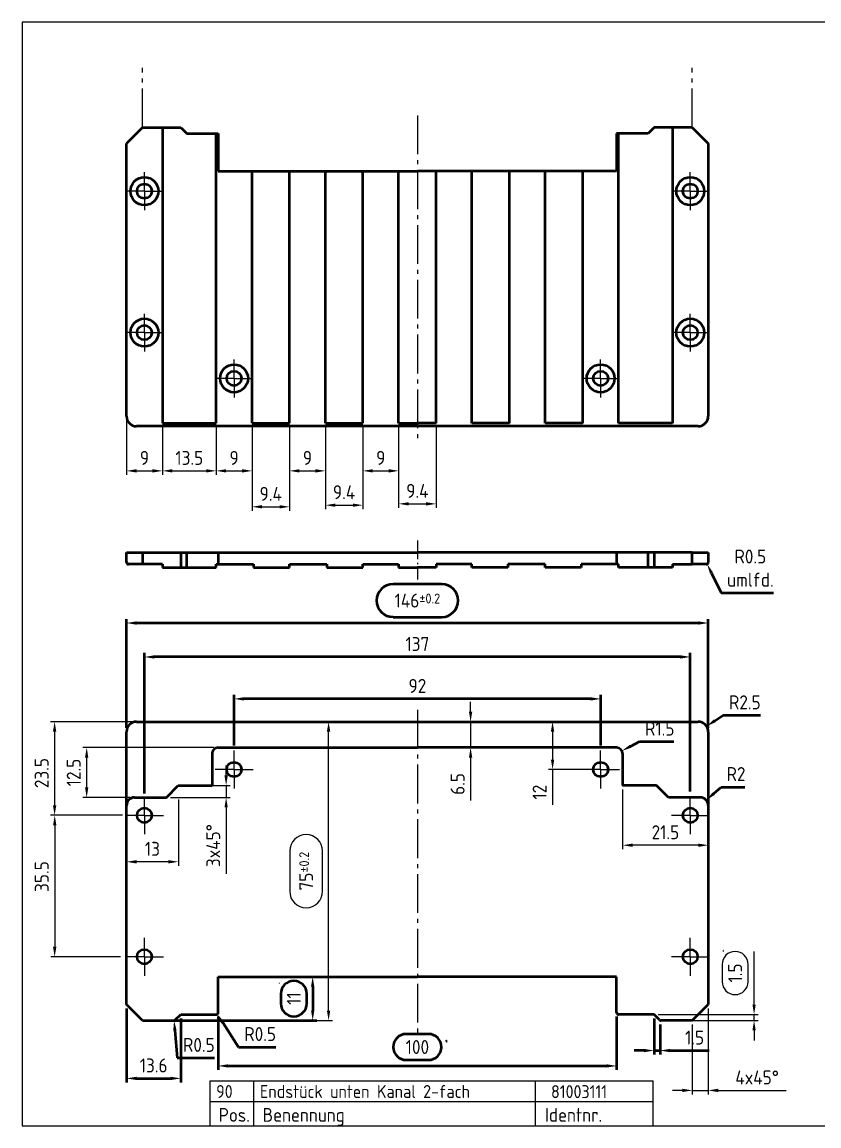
# Model space of a CAD drawing. Header units: millimetres. Extents: x 0 to 400, y 0 to 278.
# Drawn here: x 0 to 200, y -0.1 to 277 of the extents above; entities that cross this region are included whole.
import ezdxf

# ---------------------------------------------------------------- set-up
doc = ezdxf.new("R2010")
doc.units = ezdxf.units.MM
doc.linetypes.add('AM_DIN_G_W050', pattern=[13.75, 9.75, -1.5, 1, -1.5])
doc.linetypes.add('AM_DIN_G_W050x2', pattern=[6.875, 4.75, -0.875, 0.375, -0.875])
doc.layers.add('4', color=3, linetype='Continuous')
doc.layers.add('6', color=2, linetype='Continuous')
for name, color, linetype, lineweight in [('AM_0', 7, 'Continuous', 50), ('AM_4', 3, 'Continuous', 25), ('AM_5', 3, 'Continuous', 25), ('AM_7', 4, 'AM_DIN_G_W050', 25)]:
    doc.layers.add(name, color=color, linetype=linetype, lineweight=lineweight)
doc.layers.add('AM_VIEWS', color=1, linetype='Continuous', lineweight=25, plot=False)
doc.styles.get("Standard").update_dxf_attribs({"font": 'ISOCP.SHX'})
doc.dimstyles.new('AM_DIN$0', dxfattribs={"dimtxt": 3.5, "dimasz": 2.5, "dimexe": 1, "dimexo": 1, "dimgap": 1.5, "dimtad": 1, "dimdsep": 46, "dimtxsty": 'Standard', "dimcen": 0, "dimclrd": 256, "dimclre": 256, "dimclrt": 2, "dimadec": 0, "dimazin": 2, "dimtp": 0.1, "dimtm": 0.1, "dimtfac": 0.71, "dimtdec": 3, "dimtmove": 0, "dimatfit": 3, "dimfxl": 1, "dimlwd": -1, "dimlwe": -1, "dimarcsym": 0})
doc.dimstyles.new('AM_DIN$4', dxfattribs={"dimtxt": 3.5, "dimasz": 2.5, "dimexe": 1, "dimexo": 1, "dimgap": 1.5, "dimtad": 1, "dimtoh": 1, "dimdsep": 46, "dimtxsty": 'Standard', "dimcen": 0, "dimclrd": 256, "dimclre": 256, "dimclrt": 2, "dimadec": 0, "dimazin": 2, "dimtp": 0.1, "dimtm": 0.1, "dimtfac": 0.71, "dimtdec": 3, "dimtofl": 0, "dimtmove": 0, "dimatfit": 0, "dimfxl": 1, "dimlwd": -1, "dimlwe": -1, "dimarcsym": 0})

# ---------------------------------------------------------------- blocks, each defined once
blk = doc.blocks.new('*D50')
at = {"layer": 'AM_5'}
for p, q in [((26.22, 85.9), (26.22, 65.24)), ((39.22, 81.9), (39.22, 65.24)), ((36.72, 66.24), (28.72, 66.24))]:
    blk.add_line(p, q, dxfattribs=at)
for points in [[(28.72, 66.66), (28.72, 65.82), (26.22, 66.24)], [(36.72, 66.66), (36.72, 65.82), (39.22, 66.24)]]:
    blk.add_solid(points, dxfattribs=at)
at = {"layer": 'Defpoints', "color": 0}
for p in [(26.22, 86.9), (39.22, 82.9), (26.22, 66.24)]:
    blk.add_point(p, dxfattribs=at)
at = {"layer": 'AM_5', "color": 2, "insert": (32.72, 69.49), "char_height": 3.5, "attachment_point": 5}
blk.add_mtext('13', dxfattribs=at)
blk = doc.blocks.new('*D52')
at = {"layer": 'AM_5'}
for p, q in [((48.22, 94.9), (15.22, 94.9)), ((16.22, 84.9), (16.22, 92.4)), ((27.22, 82.4), (15.22, 82.4))]:
    blk.add_line(p, q, dxfattribs=at)
for points in [[(15.8, 92.4), (16.63, 92.4), (16.22, 94.9)], [(15.8, 84.9), (16.63, 84.9), (16.22, 82.4)]]:
    blk.add_solid(points, dxfattribs=at)
at = {"layer": 'Defpoints', "color": 0}
for p in [(16.22, 94.9), (49.22, 94.9), (28.22, 82.4)]:
    blk.add_point(p, dxfattribs=at)
at = {"layer": 'AM_5', "color": 2, "insert": (12.96, 88.65), "char_height": 3.5, "attachment_point": 5, "rotation": 90}
blk.add_mtext('12.5', dxfattribs=at)
blk = doc.blocks.new('*D53')
at = {"layer": 'AM_5'}
for p, q in [((27.72, 101.4), (7.17, 101.4)), ((8.17, 98.9), (8.17, 80.4)), ((25.22, 77.9), (7.17, 77.9))]:
    blk.add_line(p, q, dxfattribs=at)
for points in [[(7.75, 98.9), (8.59, 98.9), (8.17, 101.4)], [(7.75, 80.4), (8.59, 80.4), (8.17, 77.9)]]:
    blk.add_solid(points, dxfattribs=at)
at = {"layer": 'Defpoints', "color": 0}
for p in [(28.72, 101.4), (8.17, 77.9), (26.22, 77.9)]:
    blk.add_point(p, dxfattribs=at)
at = {"layer": 'AM_5', "color": 2, "insert": (4.92, 88.51), "char_height": 3.5, "attachment_point": 5, "rotation": 90}
blk.add_mtext('23.5', dxfattribs=at)
blk = doc.blocks.new('*D54')
at = {"layer": 'AM_5'}
for p, q in [((24.72, 77.9), (7.19, 77.9)), ((8.19, 75.4), (8.19, 44.9)), ((24.72, 42.4), (7.19, 42.4))]:
    blk.add_line(p, q, dxfattribs=at)
for points in [[(7.77, 75.4), (8.61, 75.4), (8.19, 77.9)], [(7.77, 44.9), (8.61, 44.9), (8.19, 42.4)]]:
    blk.add_solid(points, dxfattribs=at)
at = {"layer": 'Defpoints', "color": 0}
for p in [(25.72, 77.9), (8.19, 42.4), (25.72, 42.4)]:
    blk.add_point(p, dxfattribs=at)
at = {"layer": 'AM_5', "color": 2, "insert": (4.94, 62.53), "char_height": 3.5, "attachment_point": 5, "rotation": 90}
blk.add_mtext('35.5', dxfattribs=at)
blk = doc.blocks.new('*D55')
at = {"layer": 'AM_5'}
for p, q in [((135.42, 101.4), (132.15, 101.4)), ((133.15, 98.9), (133.15, 91.9)), ((144.22, 89.4), (132.15, 89.4)), ((133.15, 89.4), (133.15, 80.54))]:
    blk.add_line(p, q, dxfattribs=at)
for points in [[(132.73, 98.9), (133.56, 98.9), (133.15, 101.4)], [(132.73, 91.9), (133.56, 91.9), (133.15, 89.4)]]:
    blk.add_solid(points, dxfattribs=at)
at = {"layer": 'Defpoints', "color": 0}
for p in [(136.42, 101.4), (133.15, 89.4), (145.22, 89.4)]:
    blk.add_point(p, dxfattribs=at)
at = {"layer": 'AM_5', "color": 2, "insert": (129.9, 83.72), "char_height": 3.5, "attachment_point": 5, "rotation": 90}
blk.add_mtext('12', dxfattribs=at)
blk = doc.blocks.new('*D56')
at = {"layer": 'AM_5'}
for p, q in [((183.72, 30.4), (183.72, 43.74)), ((175.72, 40.49), (175.72, 36.15)), ((182.22, 36.15), (182.22, 40.49)), ((159.62, 27.9), (184.72, 27.9)), ((183.72, 26.4), (183.72, 27.9)), ((161.32, 26.4), (184.72, 26.4)), ((183.72, 23.9), (183.72, 21.4))]:
    blk.add_line(p, q, dxfattribs=at)
at = {"layer": 'AM_5', "linetype": 'Continuous'}
for centre, start, end in [((178.97, 40.49), 0, 180), ((178.97, 36.15), 180, 360)]:
    blk.add_arc(centre, 3.25, start, end, dxfattribs=at)
at = {"layer": 'AM_5'}
for points in [[(183.31, 30.4), (184.14, 30.4), (183.72, 27.9)], [(183.31, 23.9), (184.14, 23.9), (183.72, 26.4)]]:
    blk.add_solid(points, dxfattribs=at)
at = {"layer": 'Defpoints', "color": 0}
for p in [(158.62, 27.9), (183.72, 27.9), (160.32, 26.4)]:
    blk.add_point(p, dxfattribs=at)
at = {"layer": 'AM_5', "color": 2, "insert": (178.97, 38.32), "char_height": 3.5, "attachment_point": 5, "rotation": 90}
blk.add_mtext('1.5', dxfattribs=at)
blk = doc.blocks.new('*D57')
at = {"layer": 'AM_5'}
for p, q in [((51.22, 87.9), (51.22, 90.4)), ((40.22, 85.4), (52.22, 85.4)), ((51.22, 85.4), (51.22, 82.4)), ((37.22, 82.4), (52.22, 82.4)), ((51.22, 79.9), (51.22, 63.2))]:
    blk.add_line(p, q, dxfattribs=at)
for points in [[(50.8, 87.9), (51.63, 87.9), (51.22, 85.4)], [(50.8, 79.9), (51.63, 79.9), (51.22, 82.4)]]:
    blk.add_solid(points, dxfattribs=at)
at = {"layer": 'Defpoints', "color": 0}
for p in [(39.22, 85.4), (36.22, 82.4), (51.22, 82.4)]:
    blk.add_point(p, dxfattribs=at)
at = {"layer": 'AM_5', "color": 2, "insert": (47.97, 70.3), "char_height": 3.5, "attachment_point": 5, "rotation": 90}
blk.add_mtext('3x45%%d', dxfattribs=at)
blk = doc.blocks.new('*D58')
at = {"layer": 'AM_5'}
for p, q in [((26.22, 177.06), (26.22, 163.36)), ((35.22, 175.36), (35.22, 163.36)), ((28.72, 164.36), (32.72, 164.36))]:
    blk.add_line(p, q, dxfattribs=at)
for points in [[(28.72, 164.78), (28.72, 163.94), (26.22, 164.36)], [(32.72, 164.78), (32.72, 163.94), (35.22, 164.36)]]:
    blk.add_solid(points, dxfattribs=at)
at = {"layer": 'Defpoints', "color": 0}
for p in [(26.22, 178.06), (35.22, 176.36), (35.22, 164.36)]:
    blk.add_point(p, dxfattribs=at)
at = {"layer": 'AM_5', "color": 2, "insert": (30.72, 167.61), "char_height": 3.5, "attachment_point": 5}
blk.add_mtext('9', dxfattribs=at)
blk = doc.blocks.new('*D59')
at = {"layer": 'AM_5'}
for p, q in [((35.22, 175.36), (35.22, 163.36)), ((48.72, 175.36), (48.72, 163.36)), ((37.72, 164.36), (46.22, 164.36))]:
    blk.add_line(p, q, dxfattribs=at)
for points in [[(37.72, 164.78), (37.72, 163.94), (35.22, 164.36)], [(46.22, 164.78), (46.22, 163.94), (48.72, 164.36)]]:
    blk.add_solid(points, dxfattribs=at)
at = {"layer": 'Defpoints', "color": 0}
for p in [(35.22, 176.36), (48.72, 176.36), (48.72, 164.36)]:
    blk.add_point(p, dxfattribs=at)
at = {"layer": 'AM_5', "color": 2, "insert": (41.97, 167.61), "char_height": 3.5, "attachment_point": 5}
blk.add_mtext('13.5', dxfattribs=at)
blk = doc.blocks.new('*D60')
at = {"layer": 'AM_5'}
for p, q in [((48.72, 175.36), (48.72, 163.36)), ((57.72, 175.36), (57.72, 163.36)), ((51.22, 164.36), (55.22, 164.36))]:
    blk.add_line(p, q, dxfattribs=at)
for points in [[(51.22, 164.78), (51.22, 163.94), (48.72, 164.36)], [(55.22, 164.78), (55.22, 163.94), (57.72, 164.36)]]:
    blk.add_solid(points, dxfattribs=at)
at = {"layer": 'Defpoints', "color": 0}
for p in [(48.72, 176.36), (57.72, 176.36), (57.72, 164.36)]:
    blk.add_point(p, dxfattribs=at)
at = {"layer": 'AM_5', "color": 2, "insert": (53.22, 167.61), "char_height": 3.5, "attachment_point": 5}
blk.add_mtext('9', dxfattribs=at)
blk = doc.blocks.new('*D61')
at = {"layer": 'AM_5'}
for p, q in [((57.72, 175.36), (57.72, 154.34)), ((67.12, 175.36), (67.12, 154.34)), ((60.22, 155.34), (64.62, 155.34))]:
    blk.add_line(p, q, dxfattribs=at)
for points in [[(60.22, 155.76), (60.22, 154.92), (57.72, 155.34)], [(64.62, 155.76), (64.62, 154.92), (67.12, 155.34)]]:
    blk.add_solid(points, dxfattribs=at)
at = {"layer": 'Defpoints', "color": 0}
for p in [(57.72, 176.36), (67.12, 176.36), (67.12, 155.34)]:
    blk.add_point(p, dxfattribs=at)
at = {"layer": 'AM_5', "color": 2, "insert": (62.42, 158.59), "char_height": 3.5, "attachment_point": 5}
blk.add_mtext('9.4', dxfattribs=at)
blk = doc.blocks.new('*D62')
at = {"layer": 'AM_5'}
for p, q in [((67.12, 175.36), (67.12, 163.36)), ((76.12, 175.36), (76.12, 163.36)), ((69.62, 164.36), (73.62, 164.36))]:
    blk.add_line(p, q, dxfattribs=at)
for points in [[(69.62, 164.78), (69.62, 163.94), (67.12, 164.36)], [(73.62, 164.78), (73.62, 163.94), (76.12, 164.36)]]:
    blk.add_solid(points, dxfattribs=at)
at = {"layer": 'Defpoints', "color": 0}
for p in [(67.12, 176.36), (76.12, 176.36), (76.12, 164.36)]:
    blk.add_point(p, dxfattribs=at)
at = {"layer": 'AM_5', "color": 2, "insert": (71.62, 167.61), "char_height": 3.5, "attachment_point": 5}
blk.add_mtext('9', dxfattribs=at)
blk = doc.blocks.new('*D63')
at = {"layer": 'AM_5'}
for p, q in [((76.12, 175.36), (76.12, 154.74)), ((85.52, 175.36), (85.52, 154.74)), ((78.62, 155.74), (83.02, 155.74))]:
    blk.add_line(p, q, dxfattribs=at)
for points in [[(78.62, 156.16), (78.62, 155.33), (76.12, 155.74)], [(83.02, 156.16), (83.02, 155.33), (85.52, 155.74)]]:
    blk.add_solid(points, dxfattribs=at)
at = {"layer": 'Defpoints', "color": 0}
for p in [(76.12, 176.36), (85.52, 176.36), (85.52, 155.74)]:
    blk.add_point(p, dxfattribs=at)
at = {"layer": 'AM_5', "color": 2, "insert": (80.82, 158.99), "char_height": 3.5, "attachment_point": 5}
blk.add_mtext('9.4', dxfattribs=at)
blk = doc.blocks.new('*D64')
at = {"layer": 'AM_5'}
for p, q in [((85.52, 175.36), (85.52, 163.36)), ((94.52, 175.36), (94.52, 163.36)), ((88.02, 164.36), (92.02, 164.36))]:
    blk.add_line(p, q, dxfattribs=at)
for points in [[(88.02, 164.78), (88.02, 163.94), (85.52, 164.36)], [(92.02, 164.78), (92.02, 163.94), (94.52, 164.36)]]:
    blk.add_solid(points, dxfattribs=at)
at = {"layer": 'Defpoints', "color": 0}
for p in [(85.52, 176.36), (94.52, 176.36), (94.52, 164.36)]:
    blk.add_point(p, dxfattribs=at)
at = {"layer": 'AM_5', "color": 2, "insert": (90.02, 167.61), "char_height": 3.5, "attachment_point": 5}
blk.add_mtext('9', dxfattribs=at)
blk = doc.blocks.new('*D65')
at = {"layer": 'AM_5'}
for p, q in [((94.52, 175.36), (94.52, 155.08)), ((103.92, 175.36), (103.92, 155.08)), ((97.02, 156.08), (101.42, 156.08))]:
    blk.add_line(p, q, dxfattribs=at)
for points in [[(97.02, 156.49), (97.02, 155.66), (94.52, 156.08)], [(101.42, 156.49), (101.42, 155.66), (103.92, 156.08)]]:
    blk.add_solid(points, dxfattribs=at)
at = {"layer": 'Defpoints', "color": 0}
for p in [(94.52, 176.36), (103.92, 176.36), (103.92, 156.08)]:
    blk.add_point(p, dxfattribs=at)
at = {"layer": 'AM_5', "color": 2, "insert": (99.22, 159.33), "char_height": 3.5, "attachment_point": 5}
blk.add_mtext('9.4', dxfattribs=at)
blk = doc.blocks.new('*D66')
at = {"layer": 'AM_0'}
for p, q in [((173.04, 138.71), (175.46, 133.78)), ((175.46, 133.78), (188.63, 133.78))]:
    blk.add_line(p, q, dxfattribs=at)
blk.add_solid([(173.41, 138.9), (172.66, 138.53), (171.94, 140.96)], dxfattribs=at)
at = {"layer": 'Defpoints', "color": 0}
for p in [(171.72, 141.41), (171.94, 140.96)]:
    blk.add_point(p, dxfattribs=at)
at = {"layer": 'AM_0', "color": 2, "insert": (182.79, 139.95), "char_height": 3.5, "attachment_point": 5}
blk.add_mtext('R0.5\\Pumlfd.', dxfattribs=at)
blk = doc.blocks.new('*D67')
at = {"layer": 'AM_0'}
for p, q in [((173.9, 101.64), (175.99, 103.01)), ((175.99, 103.01), (185.33, 103.01))]:
    blk.add_line(p, q, dxfattribs=at)
blk.add_solid([(173.67, 101.99), (174.13, 101.29), (171.81, 100.27)], dxfattribs=at)
at = {"layer": 'Defpoints', "color": 0}
for p in [(171.81, 100.27), (169.72, 98.9)]:
    blk.add_point(p, dxfattribs=at)
at = {"layer": 'AM_0', "color": 2, "insert": (181.41, 106.26), "char_height": 3.5, "attachment_point": 5}
blk.add_mtext('R2.5', dxfattribs=at)
blk = doc.blocks.new('*D68')
at = {"layer": 'AM_0'}
for p, q in [((173.6, 83.36), (175.48, 85.01)), ((175.48, 85.01), (181.39, 85.01))]:
    blk.add_line(p, q, dxfattribs=at)
blk.add_solid([(173.33, 83.68), (173.87, 83.05), (171.72, 81.71)], dxfattribs=at)
at = {"layer": 'Defpoints', "color": 0}
for p in [(170.22, 80.4), (171.72, 81.71)]:
    blk.add_point(p, dxfattribs=at)
at = {"layer": 'AM_0', "color": 2, "insert": (179.19, 88.26), "char_height": 3.5, "attachment_point": 5}
blk.add_mtext('R2', dxfattribs=at)
blk = doc.blocks.new('*D69')
at = {"layer": 'AM_0'}
for p, q in [((152.76, 95.25), (154.98, 96.4)), ((154.98, 96.4), (163.62, 96.4))]:
    blk.add_line(p, q, dxfattribs=at)
blk.add_solid([(152.57, 95.61), (152.95, 94.88), (150.55, 94.09)], dxfattribs=at)
at = {"layer": 'Defpoints', "color": 0}
for p in [(149.22, 93.4), (150.55, 94.09)]:
    blk.add_point(p, dxfattribs=at)
at = {"layer": 'AM_0', "color": 2, "insert": (160.05, 99.65), "char_height": 3.5, "attachment_point": 5}
blk.add_mtext('R1.5', dxfattribs=at)
blk = doc.blocks.new('*D70')
at = {"layer": 'AM_5'}
for p, q in [((150.72, 84.4), (150.72, 69.4)), ((172.22, 79.4), (172.22, 69.4)), ((169.72, 70.4), (153.22, 70.4))]:
    blk.add_line(p, q, dxfattribs=at)
for points in [[(153.22, 70.81), (153.22, 69.98), (150.72, 70.4)], [(169.72, 70.81), (169.72, 69.98), (172.22, 70.4)]]:
    blk.add_solid(points, dxfattribs=at)
at = {"layer": 'Defpoints', "color": 0}
for p in [(150.72, 85.4), (172.22, 80.4), (150.72, 70.4)]:
    blk.add_point(p, dxfattribs=at)
at = {"layer": 'AM_5', "color": 2, "insert": (161.47, 73.65), "char_height": 3.5, "attachment_point": 5}
blk.add_mtext('21.5', dxfattribs=at)
blk = doc.blocks.new('*D71')
at = {"layer": 'AM_0'}
for p, q in [((49.22, 27.4), (49.22, 14)), ((149.22, 27.4), (149.22, 14)), ((102.02, 23), (96.41, 23)), ((51.72, 15), (146.72, 15)), ((96.41, 16.5), (102.02, 16.5))]:
    blk.add_line(p, q, dxfattribs=at)
at = {"layer": 'AM_0', "linetype": 'Continuous'}
for centre, start, end in [((96.41, 19.75), 90, 270), ((102.02, 19.75), 270, 90)]:
    blk.add_arc(centre, 3.25, start, end, dxfattribs=at)
at = {"layer": 'AM_0'}
for points in [[(51.72, 15.42), (51.72, 14.59), (49.22, 15)], [(146.72, 15.42), (146.72, 14.59), (149.22, 15)]]:
    blk.add_solid(points, dxfattribs=at)
at = {"layer": 'Defpoints', "color": 0}
for p in [(49.22, 28.4), (149.22, 28.4), (149.22, 15)]:
    blk.add_point(p, dxfattribs=at)
at = {"layer": 'AM_0', "color": 2, "insert": (99.22, 19.75), "char_height": 3.5, "attachment_point": 5}
blk.add_mtext('100', dxfattribs=at)
blk = doc.blocks.new('*D72')
at = {"layer": 'AM_0'}
for p, q in [((50.22, 37.4), (73.94, 37.4)), ((72.94, 34.9), (72.94, 28.9)), ((64.94, 33.12), (64.94, 30.67)), ((71.44, 30.67), (71.44, 33.12)), ((37.01, 26.4), (73.94, 26.4))]:
    blk.add_line(p, q, dxfattribs=at)
at = {"layer": 'AM_0', "linetype": 'Continuous'}
for centre, start, end in [((68.19, 33.12), 0, 180), ((68.19, 30.67), 180, 0)]:
    blk.add_arc(centre, 3.25, start, end, dxfattribs=at)
at = {"layer": 'AM_0'}
for points in [[(72.52, 34.9), (73.35, 34.9), (72.94, 37.4)], [(72.52, 28.9), (73.35, 28.9), (72.94, 26.4)]]:
    blk.add_solid(points, dxfattribs=at)
at = {"layer": 'Defpoints', "color": 0}
for p in [(49.22, 37.4), (36.01, 26.4), (72.94, 26.4)]:
    blk.add_point(p, dxfattribs=at)
at = {"layer": 'AM_0', "color": 2, "insert": (68.19, 31.9), "char_height": 3.5, "attachment_point": 5, "rotation": 90}
blk.add_mtext('11', dxfattribs=at)
blk = doc.blocks.new('*D73')
at = {"layer": 'AM_0'}
for p, q in [((50.35, 25.88), (54.34, 19.75)), ((54.34, 19.75), (63.68, 19.75))]:
    blk.add_line(p, q, dxfattribs=at)
blk.add_solid([(50.7, 26.11), (50, 25.65), (48.99, 27.98)], dxfattribs=at)
at = {"layer": 'Defpoints', "color": 0}
for p in [(48.72, 28.4), (48.99, 27.98)]:
    blk.add_point(p, dxfattribs=at)
at = {"layer": 'AM_0', "color": 2, "insert": (59.76, 23), "char_height": 3.5, "attachment_point": 5}
blk.add_mtext('R0.5', dxfattribs=at)
blk = doc.blocks.new('*D74')
at = {"layer": 'AM_0'}
for p, q in [((38.36, 23.91), (38.94, 17.03)), ((38.94, 17.03), (48.29, 17.03))]:
    blk.add_line(p, q, dxfattribs=at)
blk.add_solid([(38.78, 23.94), (37.95, 23.87), (38.15, 26.4)], dxfattribs=at)
at = {"layer": 'Defpoints', "color": 0}
for p in [(38.11, 26.9), (38.15, 26.4)]:
    blk.add_point(p, dxfattribs=at)
at = {"layer": 'AM_0', "color": 2, "insert": (44.37, 20.28), "char_height": 3.5, "attachment_point": 5}
blk.add_mtext('R0.5', dxfattribs=at)
blk = doc.blocks.new('*D75')
at = {"layer": 'AM_0'}
for p, q in [((26.22, 29.4), (26.22, 10.87)), ((39.82, 26.9), (39.82, 10.87)), ((28.72, 11.87), (37.32, 11.87))]:
    blk.add_line(p, q, dxfattribs=at)
for points in [[(28.72, 12.29), (28.72, 11.46), (26.22, 11.87)], [(37.32, 12.29), (37.32, 11.46), (39.82, 11.87)]]:
    blk.add_solid(points, dxfattribs=at)
at = {"layer": 'Defpoints', "color": 0}
for p in [(26.22, 30.4), (39.82, 27.9), (39.82, 11.87)]:
    blk.add_point(p, dxfattribs=at)
at = {"layer": 'AM_0', "color": 2, "insert": (33.02, 15.12), "char_height": 3.5, "attachment_point": 5}
blk.add_mtext('13.6', dxfattribs=at)
blk = doc.blocks.new('*D51')
at = {"layer": 'AM_0'}
for p, q in [((158.62, 26.9), (158.62, 17.86)), ((160.12, 25.44), (160.12, 17.86)), ((156.12, 18.86), (153.62, 18.86)), ((158.62, 18.86), (160.12, 18.86)), ((162.62, 18.86), (172.46, 18.86))]:
    blk.add_line(p, q, dxfattribs=at)
for points in [[(156.12, 19.28), (156.12, 18.44), (158.62, 18.86)], [(162.62, 19.28), (162.62, 18.44), (160.12, 18.86)]]:
    blk.add_solid(points, dxfattribs=at)
at = {"layer": 'Defpoints', "color": 0}
for p in [(158.62, 27.9), (160.12, 26.44), (158.62, 18.86)]:
    blk.add_point(p, dxfattribs=at)
at = {"layer": 'AM_0', "color": 2, "insert": (168.79, 22.11), "char_height": 3.5, "attachment_point": 5}
blk.add_mtext('1.5', dxfattribs=at)
blk = doc.blocks.new('*D76')
at = {"layer": 'AM_5'}
for p, q in [((39.39, 101.4), (77.93, 101.4)), ((76.93, 28.9), (76.93, 98.9)), ((67.18, 68.95), (67.18, 58.84)), ((75.43, 58.84), (75.43, 68.95)), ((39.11, 26.4), (77.93, 26.4))]:
    blk.add_line(p, q, dxfattribs=at)
at = {"layer": 'AM_5', "linetype": 'Continuous'}
for centre, radius, start, end in [((71.3, 68.95), 4.12, 0, 180), ((71.3, 58.84), 4.13, 180, 360)]:
    blk.add_arc(centre, radius, start, end, dxfattribs=at)
at = {"layer": 'AM_5'}
for points in [[(76.51, 98.9), (77.35, 98.9), (76.93, 101.4)], [(76.51, 28.9), (77.35, 28.9), (76.93, 26.4)]]:
    blk.add_solid(points, dxfattribs=at)
at = {"layer": 'Defpoints', "color": 0}
for p in [(38.39, 101.4), (76.93, 101.4), (38.11, 26.4)]:
    blk.add_point(p, dxfattribs=at)
at = {"layer": 'AM_5', "color": 2, "insert": (71.3, 63.9), "char_height": 3.5, "attachment_point": 5, "rotation": 90}
blk.add_mtext('75{}{\\A0;{\\H1.5x;}{\\A2;\\H0.71x;\\C3;%%p0.2}}', dxfattribs=at)
blk = doc.blocks.new('*D77')
at = {"layer": 'AM_0'}
for p, q in [((30.72, 83.4), (30.72, 118.65)), ((165.22, 117.65), (33.22, 117.65)), ((167.72, 83.9), (167.72, 118.65))]:
    blk.add_line(p, q, dxfattribs=at)
for points in [[(33.22, 118.07), (33.22, 117.23), (30.72, 117.65)], [(165.22, 118.07), (165.22, 117.23), (167.72, 117.65)]]:
    blk.add_solid(points, dxfattribs=at)
at = {"layer": 'Defpoints', "color": 0}
for p in [(30.72, 117.65), (30.72, 82.4), (167.72, 82.9)]:
    blk.add_point(p, dxfattribs=at)
at = {"layer": 'AM_0', "color": 2, "insert": (99.22, 120.9), "char_height": 3.5, "attachment_point": 5}
blk.add_mtext('137', dxfattribs=at)
blk = doc.blocks.new('*D78')
at = {"layer": 'AM_5'}
for p, q in [((172.22, 29.4), (172.22, 7.86)), ((168.22, 25.4), (168.22, 7.86)), ((165.72, 8.86), (163.22, 8.86)), ((168.22, 8.86), (172.22, 8.86)), ((174.72, 8.86), (191.77, 8.86))]:
    blk.add_line(p, q, dxfattribs=at)
for points in [[(165.72, 9.28), (165.72, 8.44), (168.22, 8.86)], [(174.72, 9.28), (174.72, 8.44), (172.22, 8.86)]]:
    blk.add_solid(points, dxfattribs=at)
at = {"layer": 'Defpoints', "color": 0}
for p in [(172.22, 30.4), (168.22, 26.4), (172.22, 8.86)]:
    blk.add_point(p, dxfattribs=at)
at = {"layer": 'AM_5', "color": 2, "insert": (184.49, 12.11), "char_height": 3.5, "attachment_point": 5}
blk.add_mtext('4x45%%d', dxfattribs=at)
blk = doc.blocks.new('*D79')
at = {"layer": 'AM_0'}
for p, q in [((105.32, 135.92), (93.11, 135.92)), ((93.11, 127.67), (105.32, 127.67)), ((26.22, 99.9), (26.22, 127.17)), ((169.72, 126.17), (28.72, 126.17)), ((172.22, 99.9), (172.22, 127.17))]:
    blk.add_line(p, q, dxfattribs=at)
at = {"layer": 'AM_0', "linetype": 'Continuous'}
for centre, radius, start, end in [((93.11, 131.8), 4.12, 90, 270), ((105.32, 131.8), 4.13, 270, 90)]:
    blk.add_arc(centre, radius, start, end, dxfattribs=at)
at = {"layer": 'AM_0'}
for points in [[(28.72, 126.59), (28.72, 125.75), (26.22, 126.17)], [(169.72, 126.59), (169.72, 125.75), (172.22, 126.17)]]:
    blk.add_solid(points, dxfattribs=at)
at = {"layer": 'Defpoints', "color": 0}
for p in [(26.22, 126.17), (26.22, 98.9), (172.22, 98.9)]:
    blk.add_point(p, dxfattribs=at)
at = {"layer": 'AM_0', "color": 2, "insert": (99.22, 131.8), "char_height": 3.5, "attachment_point": 5}
blk.add_mtext('146{}{\\A0;{\\H1.5x;}{\\A2;\\H0.71x;\\C3;%%p0.2}}', dxfattribs=at)
blk = doc.blocks.new('*D86')
at = {"layer": 'AM_5'}
for p, q in [((112.57, 103.9), (112.57, 106.4)), ((109.9, 101.4), (113.57, 101.4)), ((112.57, 101.4), (112.57, 94.9)), ((109.9, 94.9), (113.57, 94.9)), ((112.57, 92.4), (112.57, 81.64))]:
    blk.add_line(p, q, dxfattribs=at)
for points in [[(112.16, 103.9), (112.99, 103.9), (112.57, 101.4)], [(112.16, 92.4), (112.99, 92.4), (112.57, 94.9)]]:
    blk.add_solid(points, dxfattribs=at)
at = {"layer": 'Defpoints', "color": 0}
for p in [(108.9, 101.4), (108.9, 94.9), (112.57, 94.9)]:
    blk.add_point(p, dxfattribs=at)
at = {"layer": 'AM_5', "color": 2, "insert": (109.32, 85.77), "char_height": 3.5, "attachment_point": 5, "rotation": 90}
blk.add_mtext('6.5', dxfattribs=at)
blk = doc.blocks.new('*D90')
at = {"layer": 'AM_0'}
for p, q in [((53.22, 95.4), (53.22, 108.13)), ((145.22, 95.4), (145.22, 108.13)), ((142.72, 107.13), (55.72, 107.13))]:
    blk.add_line(p, q, dxfattribs=at)
for points in [[(55.72, 107.54), (55.72, 106.71), (53.22, 107.13)], [(142.72, 107.54), (142.72, 106.71), (145.22, 107.13)]]:
    blk.add_solid(points, dxfattribs=at)
at = {"layer": 'Defpoints', "color": 0}
for p in [(53.22, 107.13), (53.22, 94.4), (145.22, 94.4)]:
    blk.add_point(p, dxfattribs=at)
at = {"layer": 'AM_0', "color": 2, "insert": (99.22, 110.38), "char_height": 3.5, "attachment_point": 5}
blk.add_mtext('92', dxfattribs=at)

msp = doc.modelspace()

# ---------------------------------------------------------------- linework, layer by layer
for p, q in [((47.141, 6.037), (158.375, 6.037)), ((47.141, 0), (158.375, 0))]:
    msp.add_line(p, q)
at = {"layer": '4'}
msp.add_line((47.141, 11.242), (158.375, 11.242), dxfattribs=at)
at = {"layer": 'AM_0'}
for p, q in [((30.215, 250.559), (26.215, 246.559)), ((30.215, 250.559), (39.815, 250.559)), ((35.215, 250.559), (35.215, 176.359)), ((39.815, 250.559), (41.315, 249.059)), ((158.615, 250.559), (157.115, 249.059)), ((168.215, 250.559), (158.615, 250.559)), ((163.215, 250.559), (163.215, 176.359)), ((168.215, 250.559), (172.215, 246.559)), ((41.315, 249.059), (48.715, 249.059)), ((48.715, 176.359), (48.715, 249.059)), ((48.715, 249.059), (49.215, 249.059)), ((49.215, 249.059), (49.215, 239.559)), ((49.215, 249.059), (49.215, 239.559)), ((157.115, 249.059), (149.215, 249.059)), ((149.215, 249.059), (149.215, 239.559)), ((149.715, 176.359), (149.715, 249.059)), ((26.215, 178.059), (26.215, 246.559)), ((172.215, 246.559), (172.215, 178.059)), ((49.215, 239.559), (99.215, 239.559)), ((57.715, 176.359), (57.715, 239.559)), ((67.115, 176.359), (67.115, 239.559)), ((76.115, 176.359), (76.115, 239.559)), ((85.515, 176.359), (85.515, 239.559)), ((94.515, 176.359), (94.515, 239.559)), ((149.215, 239.559), (99.215, 239.559)), ((103.915, 176.359), (103.915, 239.559)), ((112.915, 176.359), (112.915, 239.559)), ((122.315, 176.359), (122.315, 239.559)), ((131.315, 176.359), (131.315, 239.559)), ((140.715, 176.359), (140.715, 239.559)), ((169.715, 175.559), (28.715, 175.559)), ((35.215, 176.359), (48.715, 176.359)), ((57.715, 176.359), (67.115, 176.359)), ((76.115, 176.359), (85.515, 176.359)), ((94.515, 176.359), (99.215, 176.359)), ((103.915, 176.359), (99.215, 176.359)), ((122.315, 176.359), (112.915, 176.359)), ((140.715, 176.359), (131.315, 176.359)), ((163.215, 176.359), (149.715, 176.359)), ((26.215, 141.406), (26.215, 143.906)), ((26.215, 143.906), (99.215, 143.906)), ((30.215, 143.906), (30.215, 140.906)), ((39.815, 143.906), (39.815, 140.106)), ((41.315, 140.106), (41.315, 143.906)), ((49.215, 143.906), (49.215, 140.906)), ((168.215, 143.906), (99.215, 143.906)), ((149.215, 143.906), (149.215, 140.906)), ((157.115, 140.106), (157.115, 143.906)), ((158.615, 143.906), (158.615, 140.106)), ((168.215, 143.906), (172.215, 143.906)), ((168.215, 140.906), (168.215, 143.906)), ((172.215, 143.906), (172.215, 141.406)), ((35.215, 140.906), (26.715, 140.906)), ((35.215, 140.906), (30.715, 140.906)), ((35.215, 140.906), (35.215, 140.106)), ((35.215, 140.106), (48.715, 140.106)), ((48.715, 140.106), (48.715, 140.906)), ((48.715, 140.906), (58.115, 140.906)), ((58.115, 140.906), (58.115, 140.106)), ((58.115, 140.106), (67.115, 140.106)), ((67.115, 140.106), (67.115, 140.906)), ((67.115, 140.906), (76.515, 140.906)), ((76.515, 140.906), (76.515, 140.106)), ((76.515, 140.106), (85.515, 140.106)), ((85.515, 140.106), (85.515, 140.906)), ((85.515, 140.906), (94.515, 140.906)), ((94.515, 140.906), (94.515, 140.106)), ((94.515, 140.106), (99.215, 140.106)), ((103.915, 140.106), (99.215, 140.106)), ((112.915, 140.906), (103.915, 140.906)), ((103.915, 140.906), (103.915, 140.106)), ((112.915, 140.106), (112.915, 140.906)), ((121.915, 140.106), (112.915, 140.106)), ((131.315, 140.906), (121.915, 140.906)), ((121.915, 140.906), (121.915, 140.106)), ((131.315, 140.106), (131.315, 140.906)), ((140.315, 140.106), (131.315, 140.106)), ((149.715, 140.906), (140.315, 140.906)), ((140.315, 140.906), (140.315, 140.106)), ((149.715, 140.106), (149.715, 140.906)), ((163.215, 140.106), (149.715, 140.106)), ((163.215, 140.906), (163.215, 140.106)), ((163.215, 140.906), (168.215, 140.906)), ((171.715, 140.906), (168.215, 140.906)), ((28.715, 101.396), (169.715, 101.396)), ((26.215, 30.396), (26.215, 98.896)), ((172.215, 98.896), (172.215, 80.396)), ((49.215, 94.896), (99.215, 94.896)), ((149.215, 94.896), (99.215, 94.896)), ((47.715, 93.396), (47.715, 85.396)), ((150.715, 93.396), (150.715, 85.396)), ((36.215, 82.396), (39.215, 85.396)), ((39.215, 85.396), (47.715, 85.396)), ((159.215, 85.396), (150.715, 85.396)), ((162.215, 82.396), (159.215, 85.396)), ((28.215, 82.396), (36.215, 82.396)), ((170.215, 82.396), (162.215, 82.396)), ((172.215, 80.396), (172.215, 30.396)), ((49.215, 28.396), (49.215, 37.396)), ((49.215, 37.396), (99.215, 37.396)), ((149.215, 37.396), (99.215, 37.396)), ((149.215, 28.396), (149.215, 37.396)), ((30.215, 26.396), (26.215, 30.396)), ((38.461, 26.543), (39.815, 27.896)), ((39.815, 27.896), (48.715, 27.896)), ((158.615, 27.896), (149.715, 27.896)), ((159.969, 26.543), (158.615, 27.896)), ((168.215, 26.396), (172.215, 30.396)), ((30.215, 26.396), (38.108, 26.396)), ((168.215, 26.396), (160.322, 26.396))]:
    msp.add_line(p, q, dxfattribs=at)
for centre, radius in [((30.715, 234.559), 3.5), ((30.715, 234.559), 1.85), ((167.715, 234.559), 3.5), ((167.715, 234.559), 1.85), ((30.715, 199.059), 3.5), ((167.715, 199.059), 3.5), ((30.715, 199.059), 1.85), ((167.715, 199.059), 1.85), ((53.215, 187.559), 3.5), ((53.215, 187.559), 1.85), ((145.215, 187.559), 3.5), ((145.215, 187.559), 1.85), ((53.215, 89.396), 1.85), ((145.215, 89.396), 1.85), ((30.715, 77.896), 1.85), ((167.715, 77.896), 1.85), ((30.715, 42.396), 1.85), ((167.715, 42.396), 1.85)]:
    msp.add_circle(centre, radius, dxfattribs=at)
for centre, radius, start, end in [((28.715, 178.059), 2.5, 180, 270), ((169.715, 178.059), 2.5, 270, 0), ((26.715, 141.406), 0.5, 180, 270), ((171.715, 141.406), 0.5, 270, 0), ((28.715, 98.896), 2.5, 90, 180), ((169.715, 98.896), 2.5, 0, 90), ((49.215, 93.396), 1.5, 90, 180), ((149.215, 93.396), 1.5, 0, 90), ((28.215, 80.396), 2, 90, 180), ((170.215, 80.396), 2, 0, 90), ((48.715, 28.396), 0.5, 270, 0), ((149.715, 28.396), 0.5, 180, 270), ((38.108, 26.896), 0.5, 270, 315), ((160.322, 26.896), 0.5, 225, 270)]:
    msp.add_arc(centre, radius, start, end, dxfattribs=at)
at = {"layer": 'AM_4'}
for p, q in [((58.151, 0), (58.151, 11.242)), ((128.879, 0), (128.879, 11.242)), ((158.375, 0), (158.375, 11.247))]:
    msp.add_line(p, q, dxfattribs=at)
at = {"layer": 'AM_5'}
msp.add_line((47.141, 11.242), (47.141, 0), dxfattribs=at)
at = {"layer": 'AM_7'}
for p, q in [((30.215, 250.559), (30.215, 265.514)), ((168.215, 250.559), (168.215, 265.514)), ((99.215, 253.559), (99.215, 172.559)), ((99.215, 104.396), (99.215, 23.396))]:
    msp.add_line(p, q, dxfattribs=at)
at = {"layer": 'AM_7', "linetype": 'AM_DIN_G_W050x2'}
for p, q in [((30.715, 234.559), (30.715, 239.559)), ((167.715, 234.559), (167.715, 239.559)), ((30.715, 234.559), (25.715, 234.559)), ((30.715, 234.559), (35.715, 234.559)), ((30.715, 234.559), (30.715, 229.559)), ((167.715, 234.559), (162.715, 234.559)), ((167.715, 234.559), (172.715, 234.559)), ((167.715, 234.559), (167.715, 229.559)), ((30.715, 199.059), (30.715, 204.059)), ((167.715, 199.059), (167.715, 204.059)), ((30.715, 199.059), (25.715, 199.059)), ((30.715, 199.059), (35.715, 199.059)), ((30.715, 199.059), (30.715, 194.059)), ((167.715, 199.059), (162.715, 199.059)), ((167.715, 199.059), (172.715, 199.059)), ((167.715, 199.059), (167.715, 194.059)), ((53.215, 187.559), (53.215, 192.559)), ((145.215, 187.559), (145.215, 192.559)), ((53.215, 187.559), (48.215, 187.559)), ((53.215, 187.559), (58.215, 187.559)), ((53.215, 187.559), (53.215, 182.559)), ((145.215, 187.559), (140.215, 187.559)), ((145.215, 187.559), (150.215, 187.559)), ((145.215, 187.559), (145.215, 182.559)), ((99.215, 146.906), (99.215, 137.106)), ((53.215, 89.396), (53.215, 94.396)), ((145.215, 89.396), (145.215, 94.396)), ((53.215, 89.396), (48.215, 89.396)), ((53.215, 89.396), (58.215, 89.396)), ((53.215, 89.396), (53.215, 84.396)), ((145.215, 89.396), (140.215, 89.396)), ((145.215, 89.396), (150.215, 89.396)), ((145.215, 89.396), (145.215, 84.396)), ((30.715, 77.896), (30.715, 82.896)), ((167.715, 77.896), (167.715, 82.896)), ((30.715, 77.896), (25.715, 77.896)), ((30.715, 77.896), (35.715, 77.896)), ((30.715, 77.896), (30.715, 72.896)), ((167.715, 77.896), (162.715, 77.896)), ((167.715, 77.896), (172.715, 77.896)), ((167.715, 77.896), (167.715, 72.896)), ((30.715, 42.396), (30.715, 47.396)), ((167.715, 42.396), (167.715, 47.396)), ((30.715, 42.396), (25.715, 42.396)), ((30.715, 42.396), (35.715, 42.396)), ((30.715, 42.396), (30.715, 37.396)), ((167.715, 42.396), (162.715, 42.396)), ((167.715, 42.396), (172.715, 42.396)), ((167.715, 42.396), (167.715, 37.396))]:
    msp.add_line(p, q, dxfattribs=at)
at = {"layer": 'AM_VIEWS'}
msp.add_lwpolyline([(0, 0), (400, 0), (400, 277), (0, 277)], close=True, dxfattribs=at)

# ---------------------------------------------------------------- texts
at = {"layer": '6', "attachment_point": 1}
for s, insert, char_height, width in [('{\\H1.5026x;90}', (48.717, 10.204), 2.15622, 90.87607), ('\\pt73.311;{\\H1.5026x;Endstück unten Kanal 2-fach^I}', (59.727, 10.204), 2.15622, 99.63525), ('81003111', (132.762, 10.167), 3.24, 52.34234), ('Pos.', (49.358, 4.436), 3.4499, 52.34234), ('Benennung', (60.368, 4.436), 3.4499, 52.34234), ('Identnr.', (131.239, 4.436), 3.4499, 52.34234)]:
    msp.add_mtext(s, dxfattribs=dict(at, insert=insert, char_height=char_height, width=width))
at = {"layer": 'AM_0'}
for height, rotation, p in [(0.973, 90, (176.369, 43.543)), (0.652, 90, (64.798, 35.496)), (1.663, 270, (105.839, 21.753))]:
    msp.add_text('*', height=height, rotation=rotation, dxfattribs=at).set_placement(p)

# ---------------------------------------------------------------- dimensions: what is measured, and where the dimension line sits
dim = msp.add_radius_dim(center=(171.715, 141.406), mpoint=(171.935, 140.957), text='<>\\Pumlfd.', dimstyle='AM_DIN$4', override={"dimtp": 0.2, "dimtm": 0.2}, dxfattribs=at)
dim.commit()
dim.dimension.update_dxf_attribs({"geometry": '*D66', "text_midpoint": (182.794, 133.784), "dimtype": 164})
dim = msp.add_linear_dim(base=(26.215, 126.17), p1=(172.215, 98.896), p2=(26.215, 98.896), text='<>{}{\\A0;{\\H1.5x;}{\\A2;\\H0.71x;\\C3;%%p0.2}}', dimstyle='AM_DIN$0', override={"dimtp": 0.2, "dimtm": 0.2, "dimtdec": 3, "dimtzin": 8}, dxfattribs=at)
dim.commit()
dim.dimension.update_dxf_attribs({"geometry": '*D79', "text_midpoint": (99.215, 126.17), "dimtype": 160})
for base, p1, p2, picture, middle in [((30.715, 117.649), (167.715, 82.896), (30.715, 82.396), '*D77', (99.215, 117.649)), ((158.615, 18.861), (160.115, 26.441), (158.615, 27.896), '*D51', (168.787, 18.861))]:
    dim = msp.add_linear_dim(base=base, p1=p1, p2=p2, dimstyle='AM_DIN$0', override={"dimtp": 0.2, "dimtm": 0.2}, dxfattribs=at)
    dim.commit()
    dim.dimension.update_dxf_attribs({"geometry": picture, "text_midpoint": middle, "dimtype": 160})
dim = msp.add_linear_dim(base=(53.215, 107.127), p1=(145.215, 94.396), p2=(53.215, 94.396), dimstyle='AM_DIN$0', dxfattribs=at)
dim.commit()
dim.dimension.update_dxf_attribs({"geometry": '*D90', "text_midpoint": (99.215, 110.378)})
for center, mpoint, picture, middle in [((169.715, 98.896), (171.806, 100.267), '*D67', (181.411, 103.007)), ((149.215, 93.396), (150.545, 94.09), '*D69', (160.052, 96.401)), ((170.215, 80.396), (171.719, 81.714), '*D68', (179.185, 85.009)), ((48.715, 28.396), (48.988, 27.977), '*D73', (59.761, 19.746)), ((38.108, 26.896), (38.15, 26.398), '*D74', (44.367, 17.032))]:
    dim = msp.add_radius_dim(center=center, mpoint=mpoint, dimstyle='AM_DIN$4', override={"dimtp": 0.2, "dimtm": 0.2}, dxfattribs=at)
    dim.commit()
    dim.dimension.update_dxf_attribs({"geometry": picture, "text_midpoint": middle, "dimtype": 164})
dim = msp.add_linear_dim(base=(72.938, 26.396), p1=(49.215, 37.396), p2=(36.007, 26.396), angle=90, dimstyle='AM_DIN$0', override={"dimtp": 0.2, "dimtm": 0.2}, dxfattribs=at)
dim.commit()
dim.dimension.update_dxf_attribs({"geometry": '*D72', "text_midpoint": (68.188, 31.896)})
for base, p1, p2, picture, middle in [((39.815, 11.874), (26.215, 30.396), (39.815, 27.896), '*D75', (33.015, 15.124)), ((149.215, 15.003), (49.215, 28.396), (149.215, 28.396), '*D71', (99.215, 19.753))]:
    dim = msp.add_linear_dim(base=base, p1=p1, p2=p2, dimstyle='AM_DIN$0', override={"dimtp": 0.2, "dimtm": 0.2}, dxfattribs=at)
    dim.commit()
    dim.dimension.update_dxf_attribs({"geometry": picture, "text_midpoint": middle})
at = {"layer": 'AM_5'}
for base, p1, p2, picture, middle in [((35.215, 164.359), (26.215, 178.059), (35.215, 176.359), '*D58', (30.715, 167.609)), ((48.715, 164.359), (35.215, 176.359), (48.715, 176.359), '*D59', (41.965, 167.609)), ((57.715, 164.359), (48.715, 176.359), (57.715, 176.359), '*D60', (53.215, 167.609)), ((67.115, 155.341), (57.715, 176.359), (67.115, 176.359), '*D61', (62.415, 158.591)), ((76.115, 164.359), (67.115, 176.359), (76.115, 176.359), '*D62', (71.615, 167.609)), ((85.515, 155.742), (76.115, 176.359), (85.515, 176.359), '*D63', (80.815, 158.992)), ((94.515, 164.359), (85.515, 176.359), (94.515, 176.359), '*D64', (90.015, 167.609)), ((103.915, 156.078), (94.515, 176.359), (103.915, 176.359), '*D65', (99.215, 159.328)), ((150.715, 70.396), (172.215, 80.396), (150.715, 85.396), '*D70', (161.465, 73.647))]:
    dim = msp.add_linear_dim(base=base, p1=p1, p2=p2, dimstyle='AM_DIN$0', override={"dimtp": 0.2, "dimtm": 0.2}, dxfattribs=at)
    dim.commit()
    dim.dimension.update_dxf_attribs({"geometry": picture, "text_midpoint": middle})
for base, p1, p2, picture, middle in [((112.573, 94.896), (108.896, 101.396), (108.896, 94.896), '*D86', (109.323, 85.769)), ((16.215, 94.896), (28.215, 82.396), (49.215, 94.896), '*D52', (12.965, 88.646))]:
    dim = msp.add_linear_dim(base=base, p1=p1, p2=p2, angle=90, dimstyle='AM_DIN$0', dxfattribs=at)
    dim.commit()
    dim.dimension.update_dxf_attribs({"geometry": picture, "text_midpoint": middle})
for base, p1, p2, picture, middle in [((8.17, 77.896), (28.715, 101.396), (26.215, 77.896), '*D53', (8.17, 88.511)), ((8.189, 42.396), (25.715, 77.896), (25.715, 42.396), '*D54', (8.189, 62.526))]:
    dim = msp.add_linear_dim(base=base, p1=p1, p2=p2, angle=90, dimstyle='AM_DIN$0', dxfattribs=at)
    dim.commit()
    dim.dimension.update_dxf_attribs({"geometry": picture, "text_midpoint": middle, "dimtype": 160})
for base, p1, p2, text, override, picture, middle in [((76.929, 101.396), (38.108, 26.396), (38.392, 101.396), '<>{}{\\A0;{\\H1.5x;}{\\A2;\\H0.71x;\\C3;%%p0.2}}', {"dimtp": 0.2, "dimtm": 0.2, "dimtdec": 3, "dimtzin": 8}, '*D76', (71.304, 63.896)), ((51.215, 82.396), (39.215, 85.396), (36.215, 82.396), '<>x45%%d', {"dimtp": 0.2, "dimtm": 0.2}, '*D57', (47.965, 70.296))]:
    dim = msp.add_linear_dim(base=base, p1=p1, p2=p2, angle=90, text=text, dimstyle='AM_DIN$0', override=override, dxfattribs=at)
    dim.commit()
    dim.dimension.update_dxf_attribs({"geometry": picture, "text_midpoint": middle})
dim = msp.add_linear_dim(base=(133.148, 89.396), p1=(136.416, 101.396), p2=(145.215, 89.396), angle=90, dimstyle='AM_DIN$0', override={"dimtp": 0.2, "dimtm": 0.2, "dimtdec": 3, "dimtzin": 8}, dxfattribs=at)
dim.commit()
dim.dimension.update_dxf_attribs({"geometry": '*D55', "text_midpoint": (133.148, 83.716), "dimtype": 160})
dim = msp.add_linear_dim(base=(26.215, 66.241), p1=(39.215, 82.896), p2=(26.215, 86.896), dimstyle='AM_DIN$0', dxfattribs=at)
dim.commit()
dim.dimension.update_dxf_attribs({"geometry": '*D50', "text_midpoint": (32.715, 66.241), "dimtype": 160})
dim = msp.add_linear_dim(base=(183.725, 27.896), p1=(160.322, 26.396), p2=(158.615, 27.896), angle=90, dimstyle='AM_DIN$0', override={"dimtp": 0.2, "dimtm": 0.2}, dxfattribs=at)
dim.commit()
dim.dimension.update_dxf_attribs({"geometry": '*D56', "text_midpoint": (178.975, 38.319)})
dim = msp.add_linear_dim(base=(172.215, 8.861), p1=(168.215, 26.396), p2=(172.215, 30.396), text='<>x45%%d', dimstyle='AM_DIN$0', override={"dimtp": 0.2, "dimtm": 0.2}, dxfattribs=at)
dim.commit()
dim.dimension.update_dxf_attribs({"geometry": '*D78', "text_midpoint": (184.49, 12.111)})

doc.saveas('drawing.dxf')
